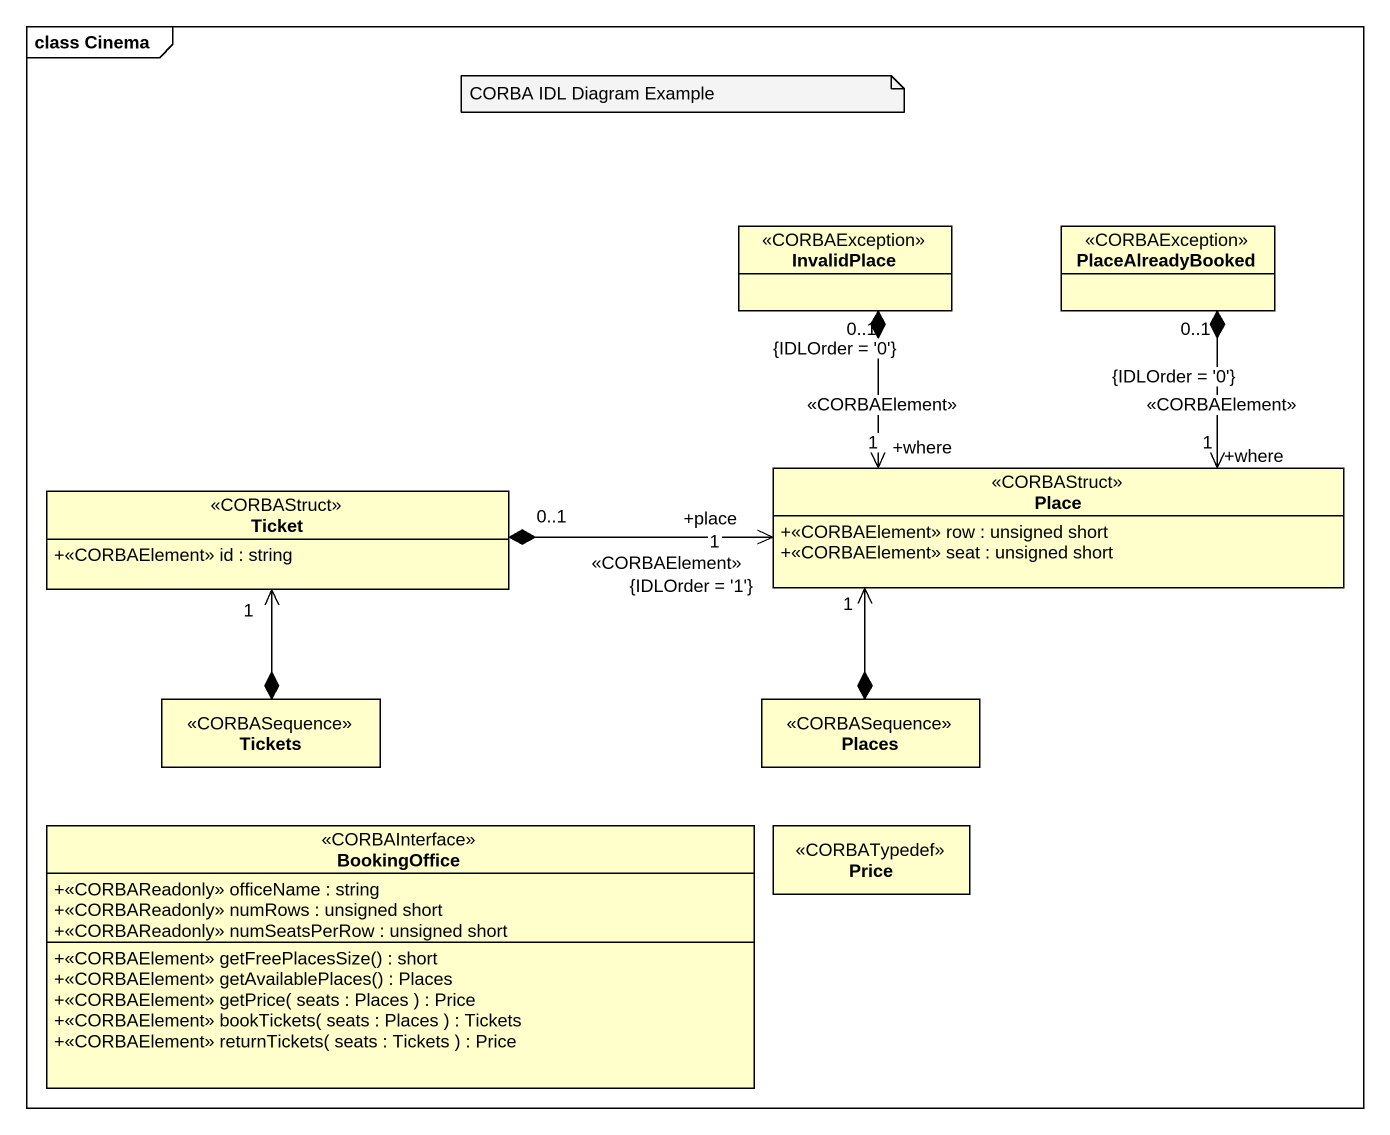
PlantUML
@startuml
mainframe class Cinema
hide circle
hide empty members
skinparam classAttributeIconSize 0
class InvalidPlace <<CORBAException>>
class PlaceAlreadyBooked <<CORBAException>>
class Place <<CORBAStruct>> {
  +<<CORBAElement>> row : unsigned short
  +<<CORBAElement>> seat : unsigned short
}
class Ticket <<CORBAStruct>> {
  +<<CORBAElement>> id : string
}
class Tickets <<CORBASequence>>
class Places <<CORBASequence>>
interface BookingOffice <<CORBAInterface>> {
  +<<CORBAReadonly>> officeName : string
  +<<CORBAReadonly>> numRows : unsigned short
  +<<CORBAReadonly>> numSeatsPerRow : unsigned short
  +<<CORBAElement>> getFreePlacesSize() : short
  +<<CORBAElement>> getAvailablePlaces() : Places
  +<<CORBAElement>> getPrice( seats : Places ) : Price
  +<<CORBAElement>> bookTickets( seats : Places ) : Tickets
  +<<CORBAElement>> returnTickets( seats : Tickets ) : Price
}
class Price <<CORBATypedef>>
Place "+where\n1\n<<CORBAElement>>\n{IDLOrder = '0'}" <-up-* "0..1" InvalidPlace
Place "+where\n1\n<<CORBAElement>>\n{IDLOrder = '0'}" <-up-* "0..1" PlaceAlreadyBooked
Place "+place\n1\n<<CORBAElement>>\n{IDLOrder = '1'}" <-left-* "0..1" Ticket
Place "1" <--* Places
Ticket "1" <--* Tickets
note as N1
  CORBA IDL Diagram Example
end note
@enduml
